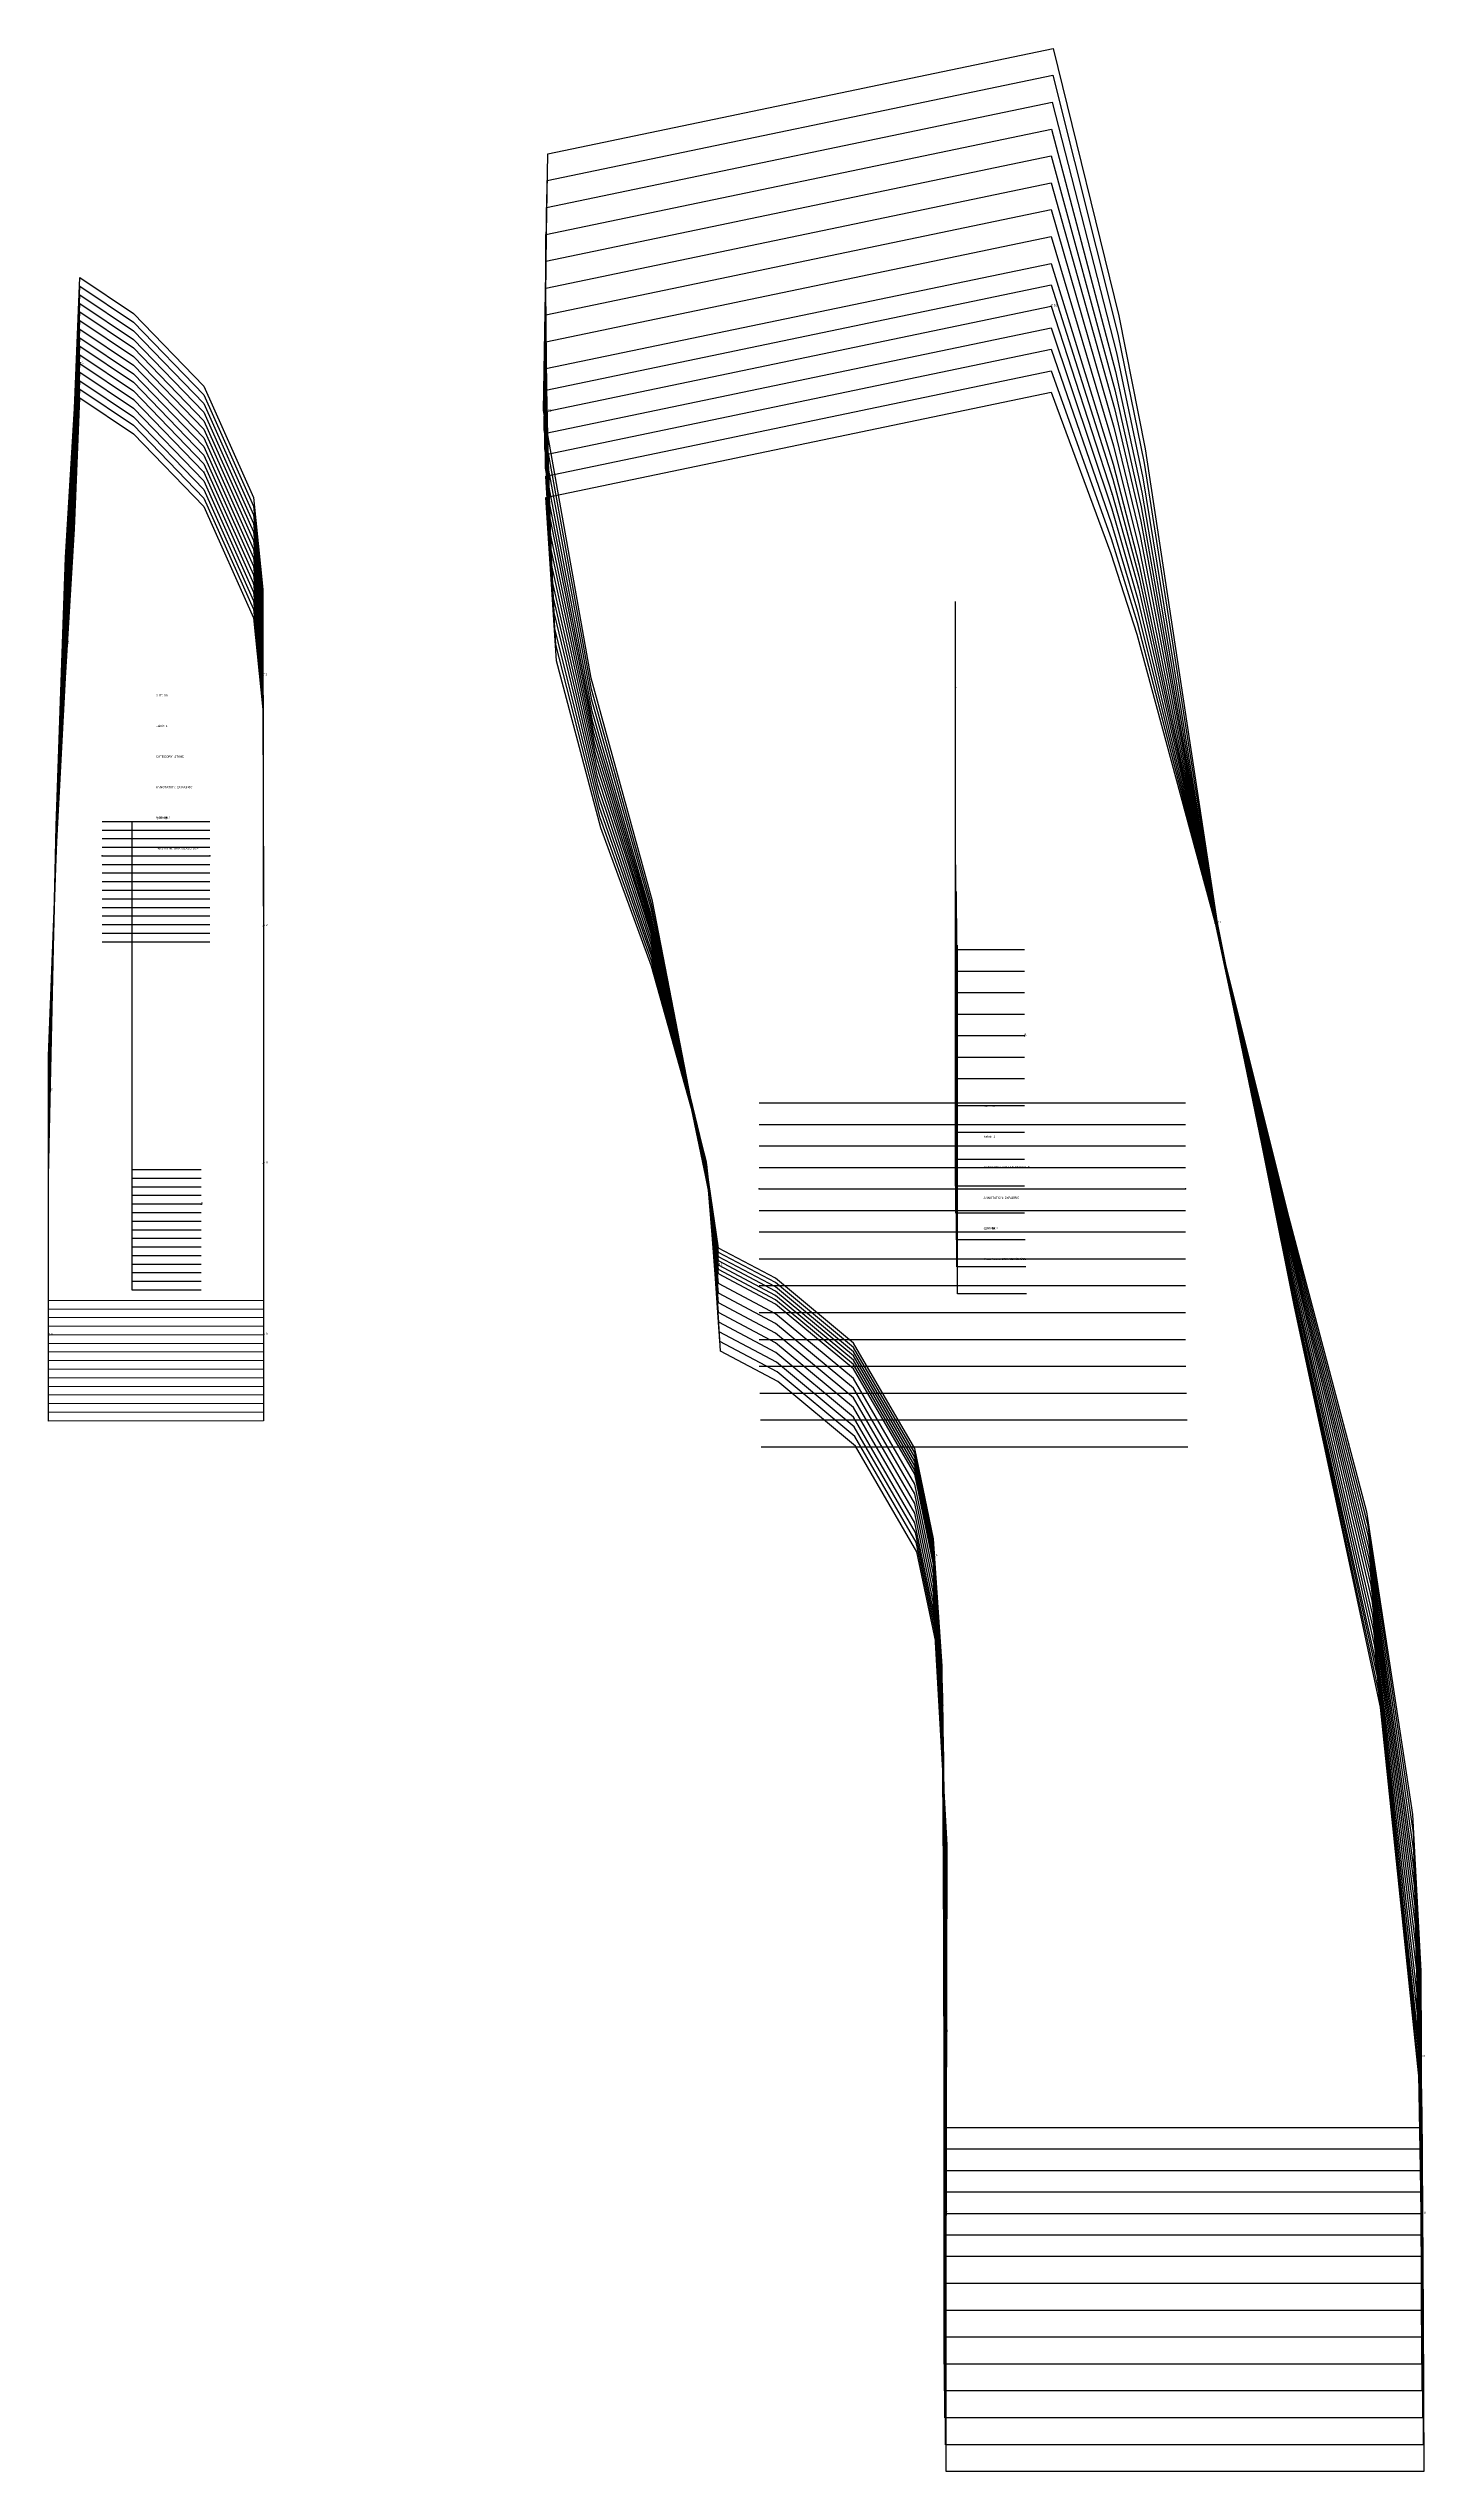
# Model space of a CAD drawing. Extents: x -42 to 1612, y -353 to 609.
# Drawn here: x 367 to 527.2, y -352.7 to -70.9 of the extents above; entities that cross this region are included whole.
import ezdxf

# ---------------------------------------------------------------- set-up
doc = ezdxf.new("R2010")
doc.units = 0

# ---------------------------------------------------------------- blocks, each defined once
blk = doc.blocks.new('GMX732XS17SC4_42')
at = {"layer": '1'}
for points in [[(368.9909, -144.0511), (370.0476, -126.7105), (370.6445, -111.4959)], [(370.6445, -111.4959), (376.8903, -115.6843), (385.0793, -124.1451), (390.8781, -137.0864), (391.9576, -147.7595)], [(367.0174, -216.5173), (367.0123, -188.0413), (367.9902, -163.1392), (368.9909, -144.0511)], [(391.9576, -147.7595), (392.0211, -168.9278), (392.0186, -196.5376), (392.016, -216.4766)], [(392.016, -216.4766), (367.0174, -216.5173)]]:
    blk.add_lwpolyline(points, dxfattribs=at)
at = {"layer": '5'}
blk.add_line((373.2683, -160.7592), (385.7702, -160.7592), dxfattribs=at)
at = {"layer": '6'}
blk.add_line((392.016, -216.4766), (367.0174, -216.5173), dxfattribs=at)
at = {"layer": '7'}
blk.add_line((373.2683, -160.7592), (385.7702, -160.7592), dxfattribs=at)
at = {"layer": '8'}
blk.add_lwpolyline([(384.7694, -201.29), (376.7582, -201.29), (376.7582, -160.7592)], dxfattribs=at)
at = {"layer": '1'}
for s, p in [('SIZE: 42', (379.5167, -160.4493)), ('Piece Name: GMX732XS17SC4', (379.5167, -164.0053))]:
    blk.add_text(s, height=0.25, dxfattribs=at).set_placement(p)
blk = doc.blocks.new('GMX732XS17SC4_44')
at = {"layer": '1'}
for points in [[(368.9909, -143.0503), (370.0476, -125.7123), (370.6445, -110.4977)], [(370.6445, -110.4977), (376.8903, -114.6861), (385.0793, -123.1469), (390.8781, -136.0882), (391.9576, -146.7612)], [(367.0174, -217.518), (367.0123, -189.0421), (367.9851, -163.0071), (368.9909, -143.0503)], [(391.9576, -146.7612), (392.0211, -169.9286), (392.0186, -197.5384), (392.016, -217.4774)], [(392.016, -217.4774), (367.0174, -217.518)]]:
    blk.add_lwpolyline(points, dxfattribs=at)
at = {"layer": '5'}
blk.add_line((373.2683, -161.76), (385.7702, -161.76), dxfattribs=at)
at = {"layer": '6'}
blk.add_line((392.016, -217.4774), (367.0174, -217.518), dxfattribs=at)
at = {"layer": '7'}
blk.add_line((373.2683, -161.76), (385.7702, -161.76), dxfattribs=at)
at = {"layer": '8'}
blk.add_lwpolyline([(384.7694, -202.2907), (376.7582, -202.2907), (376.7582, -161.76)], dxfattribs=at)
at = {"layer": '1'}
for s, p in [('SIZE: 44', (379.5167, -160.4519)), ('Piece Name: GMX732XS17SC4', (379.5167, -164.0078))]:
    blk.add_text(s, height=0.25, dxfattribs=at).set_placement(p)
blk = doc.blocks.new('GMX732XS17SC4_46')
at = {"layer": '1'}
for points in [[(368.9909, -142.0521), (370.0476, -124.7141), (370.6445, -109.4995)], [(370.6445, -109.4995), (376.8903, -113.6879), (385.0793, -122.1487), (390.8781, -135.0899), (391.9576, -145.763)], [(367.0174, -218.5188), (367.0123, -190.0428), (367.9775, -162.875), (368.9909, -142.0521)], [(391.9576, -145.763), (392.0211, -170.9294), (392.0186, -198.5392), (392.016, -218.4782)], [(392.016, -218.4782), (367.0174, -218.5188)]]:
    blk.add_lwpolyline(points, dxfattribs=at)
at = {"layer": '5'}
blk.add_line((373.2683, -162.7607), (385.7702, -162.7607), dxfattribs=at)
at = {"layer": '6'}
blk.add_line((392.016, -218.4782), (367.0174, -218.5188), dxfattribs=at)
at = {"layer": '7'}
blk.add_line((373.2683, -162.7607), (385.7702, -162.7607), dxfattribs=at)
at = {"layer": '8'}
blk.add_lwpolyline([(384.7694, -203.289), (376.7582, -203.289), (376.7582, -162.7607)], dxfattribs=at)
at = {"layer": '1'}
for s, p in [('SIZE: 46', (379.5167, -160.4519)), ('Piece Name: GMX732XS17SC4', (379.5167, -164.0078))]:
    blk.add_text(s, height=0.25, dxfattribs=at).set_placement(p)
blk = doc.blocks.new('GMX732XS17SC4_48')
at = {"layer": '1'}
for points in [[(368.9909, -141.0513), (370.0476, -123.7133), (370.6445, -108.4987)], [(370.6445, -108.4987), (376.8903, -112.6872), (385.0793, -121.1479), (390.8781, -134.0892), (391.9576, -144.7623)], [(367.0174, -219.517), (367.0123, -191.0411), (367.9724, -162.7429), (368.9909, -141.0513)], [(391.9576, -144.7623), (392.0211, -171.9276), (392.0186, -199.5374), (392.016, -219.4764)], [(392.016, -219.4764), (367.0174, -219.517)]]:
    blk.add_lwpolyline(points, dxfattribs=at)
at = {"layer": '5'}
blk.add_line((373.2683, -163.7589), (385.7702, -163.7589), dxfattribs=at)
at = {"layer": '6'}
blk.add_line((392.016, -219.4764), (367.0174, -219.517), dxfattribs=at)
at = {"layer": '7'}
blk.add_line((373.2683, -163.7589), (385.7702, -163.7589), dxfattribs=at)
at = {"layer": '8'}
blk.add_lwpolyline([(384.7694, -204.2897), (376.7582, -204.2897), (376.7582, -163.7589)], dxfattribs=at)
at = {"layer": '1'}
for s, p in [('SIZE: 48', (379.5167, -160.4519)), ('Piece Name: GMX732XS17SC4', (379.5167, -164.0078))]:
    blk.add_text(s, height=0.25, dxfattribs=at).set_placement(p)
blk = doc.blocks.new('GMX732XS17SC4_50')
at = {"layer": '1'}
for points in [[(368.9909, -140.0531), (370.0476, -122.7151), (370.6445, -107.5005)], [(370.6445, -107.5005), (376.8903, -111.6889), (385.0793, -120.1497), (390.8781, -133.091), (391.9576, -143.7641)], [(367.0174, -220.5178), (367.0123, -192.0418), (367.9673, -162.6109), (368.9909, -140.0531)], [(391.9576, -143.7641), (392.0211, -172.9283), (392.0186, -200.5381), (392.016, -220.4771)], [(392.016, -220.4771), (367.0174, -220.5178)]]:
    blk.add_lwpolyline(points, dxfattribs=at)
at = {"layer": '2'}
for p in [(370.6445, -107.5005), (370.6445, -107.5005), (368.9909, -140.0531), (368.9909, -140.0531), (391.9576, -143.7641), (391.9576, -143.7641), (373.2683, -164.7597), (376.7582, -164.7597), (385.7702, -164.7597), (392.0211, -172.9283), (376.7582, -205.2905), (384.7694, -205.2905), (367.0174, -220.5178), (392.016, -220.4771), (392.016, -220.4771)]:
    blk.add_point(p, dxfattribs=at)
at = {"layer": '3'}
for p in [(376.8903, -111.6889), (385.0793, -120.1497), (370.0476, -122.7151), (390.8781, -133.091), (367.9673, -162.6109), (367.0123, -192.0418), (392.0186, -200.5381)]:
    blk.add_point(p, dxfattribs=at)
at = {"layer": '4'}
for p in [(368.9909, -140.0531, -3.998), (368.9909, -140.0531, -3.998), (391.9576, -143.7641, -3.998), (391.9576, -143.7641, -3.998), (392.016, -220.4771, -3.998), (392.016, -220.4771, -3.998)]:
    blk.add_point(p, dxfattribs=at)
at = {"layer": '5'}
blk.add_line((373.2683, -164.7597), (385.7702, -164.7597), dxfattribs=at)
at = {"layer": '6'}
blk.add_line((392.016, -220.4771), (367.0174, -220.5178), dxfattribs=at)
at = {"layer": '7'}
blk.add_line((373.2683, -164.7597), (385.7702, -164.7597), dxfattribs=at)
at = {"layer": '8'}
blk.add_lwpolyline([(384.7694, -205.2905), (376.7582, -205.2905), (376.7582, -164.7597)], dxfattribs=at)
at = {"layer": '1'}
for s, p in [('SIZE: 50', (379.5167, -146.2278)), ('Fabric: 1', (379.5167, -149.7839)), ('CATEGORY: STAND', (379.5167, -153.3399)), ('ANNOTATION: 2X FABRIC', (379.5167, -156.8959)), ('Quantity: 2', (379.5167, -160.4519)), ('Piece Name: GMX732XS17SC4', (379.5167, -164.0078))]:
    blk.add_text(s, height=0.25, dxfattribs=at).set_placement(p)
at = {"layer": '2'}
for s, p in [('# 1', (370.6445, -107.5005)), ('# 1', (370.6445, -107.5005)), ('# 1', (368.9909, -140.0531)), ('# 1', (368.9909, -140.0531)), ('# 1', (391.9576, -143.7641)), ('# 1', (391.9576, -143.7641)), ('# 2', (392.0211, -172.9283)), ('# 0', (367.0174, -220.5178)), ('# 0', (392.016, -220.4771)), ('# 0', (392.016, -220.4771))]:
    blk.add_text(s, height=0.25, dxfattribs=at).set_placement(p)
at = {"layer": '3'}
for p in [(367.0123, -192.0418), (392.0186, -200.5381)]:
    blk.add_text('# 0', height=0.25, dxfattribs=at).set_placement(p)
at = {"layer": '8'}
blk.add_text('B', height=0.25, dxfattribs=at).set_placement((384.7694, -205.2905))
blk = doc.blocks.new('GMX732XS17SC4_52')
at = {"layer": '1'}
for points in [[(368.9909, -139.0523), (370.0476, -121.7143), (370.6445, -106.4997)], [(370.6445, -106.4997), (376.8903, -110.6882), (385.0793, -119.1489), (390.8781, -132.0902), (391.9576, -142.7633)], [(367.0174, -221.516), (367.0123, -193.0401), (367.9597, -162.4788), (368.9909, -139.0523)], [(391.9576, -142.7633), (392.0211, -173.9265), (392.0186, -201.5364), (392.016, -221.4753)], [(392.016, -221.4753), (367.0174, -221.516)]]:
    blk.add_lwpolyline(points, dxfattribs=at)
at = {"layer": '5'}
blk.add_line((373.2683, -165.7579), (385.7702, -165.7579), dxfattribs=at)
at = {"layer": '6'}
blk.add_line((392.016, -221.4753), (367.0174, -221.516), dxfattribs=at)
at = {"layer": '7'}
blk.add_line((373.2683, -165.7579), (385.7702, -165.7579), dxfattribs=at)
at = {"layer": '8'}
blk.add_lwpolyline([(384.7694, -206.2887), (376.7582, -206.2887), (376.7582, -165.7579)], dxfattribs=at)
at = {"layer": '1'}
for s, p in [('SIZE: 52', (379.5167, -160.4519)), ('Piece Name: GMX732XS17SC4', (379.5167, -164.0078))]:
    blk.add_text(s, height=0.25, dxfattribs=at).set_placement(p)
blk = doc.blocks.new('GMX732XS17SC4_54')
at = {"layer": '1'}
for points in [[(368.9909, -138.0516), (370.0476, -120.7136), (370.6445, -105.4989)], [(370.6445, -105.4989), (376.8903, -109.6874), (385.0793, -118.1482), (390.8781, -131.0895), (391.9576, -141.7651)], [(367.0174, -222.5142), (367.0123, -194.0383), (367.9546, -162.3467), (368.9909, -138.0516)], [(391.9576, -141.7651), (392.0211, -174.9273), (392.0186, -202.5346), (392.016, -222.4736)], [(392.016, -222.4736), (367.0174, -222.5142)]]:
    blk.add_lwpolyline(points, dxfattribs=at)
at = {"layer": '5'}
blk.add_line((373.2683, -166.7561), (385.7702, -166.7561), dxfattribs=at)
at = {"layer": '6'}
blk.add_line((392.016, -222.4736), (367.0174, -222.5142), dxfattribs=at)
at = {"layer": '7'}
blk.add_line((373.2683, -166.7561), (385.7702, -166.7561), dxfattribs=at)
at = {"layer": '8'}
blk.add_lwpolyline([(384.7694, -207.2869), (376.7582, -207.2869), (376.7582, -166.7561)], dxfattribs=at)
at = {"layer": '1'}
for s, p in [('SIZE: 54', (379.5167, -160.4493)), ('Piece Name: GMX732XS17SC4', (379.5167, -164.0053))]:
    blk.add_text(s, height=0.25, dxfattribs=at).set_placement(p)
blk = doc.blocks.new('GMX732XS17SC4_56')
at = {"layer": '1'}
for points in [[(368.9909, -137.0534), (370.0476, -119.7153), (370.6445, -104.5007)], [(370.6445, -104.5007), (376.8903, -108.6892), (385.0793, -117.1499), (390.8781, -130.0912), (391.9576, -140.7643)], [(367.0174, -223.515), (367.0123, -195.039), (367.947, -162.2146), (368.9909, -137.0534)], [(391.9576, -140.7643), (392.0211, -175.9255), (392.0186, -203.5353), (392.016, -223.4743)], [(392.016, -223.4743), (367.0174, -223.515)]]:
    blk.add_lwpolyline(points, dxfattribs=at)
at = {"layer": '5'}
blk.add_line((373.2683, -167.7569), (385.7702, -167.7569), dxfattribs=at)
at = {"layer": '6'}
blk.add_line((392.016, -223.4743), (367.0174, -223.515), dxfattribs=at)
at = {"layer": '7'}
blk.add_line((373.2683, -167.7569), (385.7702, -167.7569), dxfattribs=at)
at = {"layer": '8'}
blk.add_lwpolyline([(384.7694, -208.2877), (376.7582, -208.2877), (376.7582, -167.7569)], dxfattribs=at)
at = {"layer": '1'}
for s, p in [('SIZE: 56', (379.5167, -160.4519)), ('Piece Name: GMX732XS17SC4', (379.5167, -164.0078))]:
    blk.add_text(s, height=0.25, dxfattribs=at).set_placement(p)
blk = doc.blocks.new('GMX732XS17SC4_58')
at = {"layer": '1'}
for points in [[(368.9909, -136.0552), (370.0476, -118.7171), (370.6445, -103.5025)], [(370.6445, -103.5025), (376.8903, -107.691), (385.0793, -116.1517), (390.8781, -129.093), (391.9576, -139.7661)], [(367.0174, -224.5157), (367.0123, -196.0398), (367.9419, -162.0851), (368.9909, -136.0552)], [(391.9576, -139.7661), (392.0211, -176.9263), (392.0186, -204.5361), (392.016, -224.4751)], [(392.016, -224.4751), (367.0174, -224.5157)]]:
    blk.add_lwpolyline(points, dxfattribs=at)
at = {"layer": '5'}
blk.add_line((373.2683, -168.7577), (385.7702, -168.7577), dxfattribs=at)
at = {"layer": '6'}
blk.add_line((392.016, -224.4751), (367.0174, -224.5157), dxfattribs=at)
at = {"layer": '7'}
blk.add_line((373.2683, -168.7577), (385.7702, -168.7577), dxfattribs=at)
at = {"layer": '8'}
blk.add_lwpolyline([(384.7694, -209.2884), (376.7582, -209.2884), (376.7582, -168.7577)], dxfattribs=at)
at = {"layer": '1'}
for s, p in [('SIZE: 58', (379.5167, -160.4519)), ('Piece Name: GMX732XS17SC4', (379.5167, -164.0078))]:
    blk.add_text(s, height=0.25, dxfattribs=at).set_placement(p)
blk = doc.blocks.new('GMX732XS17SC4_60')
at = {"layer": '1'}
for points in [[(368.9909, -135.0544), (370.0476, -117.7164), (370.6445, -102.5018)], [(370.6445, -102.5018), (376.8903, -106.6902), (385.0793, -115.1509), (390.8781, -128.0923), (391.9576, -138.7653)], [(367.0174, -225.5139), (367.0123, -197.038), (367.9343, -161.9504), (368.9909, -135.0544)], [(391.9576, -138.7653), (392.0211, -177.9245), (392.0186, -205.5343), (392.016, -225.4733)], [(392.016, -225.4733), (367.0174, -225.5139)]]:
    blk.add_lwpolyline(points, dxfattribs=at)
at = {"layer": '5'}
blk.add_line((373.2683, -169.7559), (385.7702, -169.7559), dxfattribs=at)
at = {"layer": '6'}
blk.add_line((392.016, -225.4733), (367.0174, -225.5139), dxfattribs=at)
at = {"layer": '7'}
blk.add_line((373.2683, -169.7559), (385.7702, -169.7559), dxfattribs=at)
at = {"layer": '8'}
blk.add_lwpolyline([(384.7694, -210.2867), (376.7582, -210.2867), (376.7582, -169.7559)], dxfattribs=at)
at = {"layer": '1'}
for s, p in [('SIZE: 60', (379.5167, -160.4519)), ('Piece Name: GMX732XS17SC4', (379.5167, -164.0078))]:
    blk.add_text(s, height=0.25, dxfattribs=at).set_placement(p)
blk = doc.blocks.new('GMX732XS17SC4_62')
at = {"layer": '1'}
for points in [[(368.9909, -134.0562), (370.0476, -116.7181), (370.6445, -101.5035)], [(370.6445, -101.5035), (376.8903, -105.692), (385.0793, -114.1527), (390.8781, -127.094), (391.9576, -137.7671)], [(367.0174, -226.5147), (367.0123, -198.0388), (367.9292, -161.8209), (368.9909, -134.0562)], [(391.9576, -137.7671), (392.0211, -178.9253), (392.0186, -206.5351), (392.016, -226.4741)], [(392.016, -226.4741), (367.0174, -226.5147)]]:
    blk.add_lwpolyline(points, dxfattribs=at)
at = {"layer": '5'}
blk.add_line((373.2683, -170.7566), (385.7702, -170.7566), dxfattribs=at)
at = {"layer": '6'}
blk.add_line((392.016, -226.4741), (367.0174, -226.5147), dxfattribs=at)
at = {"layer": '7'}
blk.add_line((373.2683, -170.7566), (385.7702, -170.7566), dxfattribs=at)
at = {"layer": '8'}
blk.add_lwpolyline([(384.7694, -211.2874), (376.7582, -211.2874), (376.7582, -170.7566)], dxfattribs=at)
at = {"layer": '1'}
for s, p in [('SIZE: 62', (379.5167, -160.4519)), ('Piece Name: GMX732XS17SC4', (379.5167, -164.0078))]:
    blk.add_text(s, height=0.25, dxfattribs=at).set_placement(p)
blk = doc.blocks.new('GMX732XS17SC4_64')
at = {"layer": '1'}
for points in [[(368.9909, -133.0554), (370.0476, -115.7174), (370.6445, -100.5028)], [(370.6445, -100.5028), (376.8903, -104.6912), (385.0793, -113.152), (390.8781, -126.0933), (391.9576, -136.7663)], [(367.0174, -227.5129), (367.0123, -199.037), (367.9216, -161.6888), (368.9909, -133.0554)], [(391.9576, -136.7663), (392.0211, -179.9235), (392.0186, -207.5333), (392.016, -227.4723)], [(392.016, -227.4723), (367.0174, -227.5129)]]:
    blk.add_lwpolyline(points, dxfattribs=at)
at = {"layer": '5'}
blk.add_line((373.2683, -171.7549), (385.7702, -171.7549), dxfattribs=at)
at = {"layer": '6'}
blk.add_line((392.016, -227.4723), (367.0174, -227.5129), dxfattribs=at)
at = {"layer": '7'}
blk.add_line((373.2683, -171.7549), (385.7702, -171.7549), dxfattribs=at)
at = {"layer": '8'}
blk.add_lwpolyline([(384.7694, -212.2856), (376.7582, -212.2856), (376.7582, -171.7549)], dxfattribs=at)
at = {"layer": '1'}
for s, p in [('SIZE: 64', (379.5167, -160.4519)), ('Piece Name: GMX732XS17SC4', (379.5167, -164.0078))]:
    blk.add_text(s, height=0.25, dxfattribs=at).set_placement(p)
blk = doc.blocks.new('GMX732XS17SC4_66')
at = {"layer": '1'}
for points in [[(368.9909, -132.0572), (370.0476, -114.7192), (370.6445, -99.5045)], [(370.6445, -99.5045), (376.8903, -103.693), (385.0793, -112.1538), (390.8781, -125.0951), (391.9576, -135.7681)], [(367.0174, -228.5137), (367.0123, -200.0352), (367.9165, -161.5567), (368.9909, -132.0572)], [(391.9576, -135.7681), (392.0211, -180.9243), (392.0186, -208.534), (392.016, -228.4731)], [(392.016, -228.4731), (367.0174, -228.5137)]]:
    blk.add_lwpolyline(points, dxfattribs=at)
at = {"layer": '5'}
blk.add_line((373.2683, -172.7556), (385.7702, -172.7556), dxfattribs=at)
at = {"layer": '6'}
blk.add_line((392.016, -228.4731), (367.0174, -228.5137), dxfattribs=at)
at = {"layer": '7'}
blk.add_line((373.2683, -172.7556), (385.7702, -172.7556), dxfattribs=at)
at = {"layer": '8'}
blk.add_lwpolyline([(384.7694, -213.2839), (376.7582, -213.2839), (376.7582, -172.7556)], dxfattribs=at)
at = {"layer": '1'}
for s, p in [('SIZE: 66', (379.5167, -160.4519)), ('Piece Name: GMX732XS17SC4', (379.5167, -164.0078))]:
    blk.add_text(s, height=0.25, dxfattribs=at).set_placement(p)
blk = doc.blocks.new('GMX732XS17SC4_68')
at = {"layer": '1'}
for points in [[(368.9909, -131.0564), (370.0476, -113.7184), (370.6445, -98.5038)], [(370.6445, -98.5038), (376.8903, -102.6923), (385.0793, -111.153), (390.8781, -124.0943), (391.9576, -134.7674)], [(367.0174, -229.5119), (367.0123, -201.036), (367.9089, -161.4247), (368.9909, -131.0564)], [(391.9576, -134.7674), (392.0211, -181.9225), (392.0186, -209.5323), (392.016, -229.4713)], [(392.016, -229.4713), (367.0174, -229.5119)]]:
    blk.add_lwpolyline(points, dxfattribs=at)
at = {"layer": '5'}
blk.add_line((373.2683, -173.7538), (385.7702, -173.7538), dxfattribs=at)
at = {"layer": '6'}
blk.add_line((392.016, -229.4713), (367.0174, -229.5119), dxfattribs=at)
at = {"layer": '7'}
blk.add_line((373.2683, -173.7538), (385.7702, -173.7538), dxfattribs=at)
at = {"layer": '8'}
blk.add_lwpolyline([(384.7694, -214.2846), (376.7582, -214.2846), (376.7582, -173.7538)], dxfattribs=at)
at = {"layer": '1'}
for s, p in [('SIZE: 68', (379.5167, -160.4519)), ('Piece Name: GMX732XS17SC4', (379.5167, -164.0078))]:
    blk.add_text(s, height=0.25, dxfattribs=at).set_placement(p)
blk = doc.blocks.new('GMX732XS17SC4_70')
at = {"layer": '1'}
for points in [[(368.9909, -130.0557), (370.0476, -112.7176), (370.6445, -97.503)], [(370.6445, -97.503), (376.8903, -101.694), (385.0793, -110.1522), (390.8781, -123.0961), (391.9576, -133.7692)], [(367.0174, -230.5101), (367.0123, -202.0342), (367.9038, -161.2926), (368.9909, -130.0557)], [(391.9576, -133.7692), (392.0211, -182.9232), (392.0186, -210.5305), (392.016, -230.4695)], [(392.016, -230.4695), (367.0174, -230.5101)]]:
    blk.add_lwpolyline(points, dxfattribs=at)
at = {"layer": '5'}
blk.add_line((373.2683, -174.7521), (385.7702, -174.7521), dxfattribs=at)
at = {"layer": '6'}
blk.add_line((392.016, -230.4695), (367.0174, -230.5101), dxfattribs=at)
at = {"layer": '7'}
blk.add_line((373.2683, -174.7521), (385.7702, -174.7521), dxfattribs=at)
at = {"layer": '8'}
blk.add_lwpolyline([(384.7694, -215.2854), (376.7582, -215.2854), (376.7582, -174.7521)], dxfattribs=at)
at = {"layer": '1'}
for s, p in [('SIZE: 70', (379.5167, -160.4493)), ('Piece Name: GMX732XS17SC4', (379.5167, -164.0053))]:
    blk.add_text(s, height=0.25, dxfattribs=at).set_placement(p)
blk = doc.blocks.new('GMX732XS17SC5_42')
at = {"layer": '1'}
for points in [[(424.8582, -123.091), (483.6669, -110.8431)], [(483.6669, -110.8431), (490.601, -129.5883), (493.6135, -138.9812), (502.7346, -172.5956), (511.1268, -206.149), (520.3546, -241.0715), (525.6988, -276.2657), (526.6716, -294.4978), (526.7554, -312.7071)], [(444.9522, -210.3883), (443.4205, -199.7964), (437.162, -177.6019), (431.2717, -161.5263), (426.1282, -142.0648), (424.8582, -123.091)], [(469.9813, -244.2007), (467.7792, -233.7029), (460.6443, -221.4398), (451.607, -213.8909), (444.9522, -210.3883)], [(471.2081, -312.7071), (471.2005, -291.5539), (470.9592, -259.0318), (469.9813, -244.2007)], [(526.7554, -312.7071), (471.2081, -312.7071)]]:
    blk.add_lwpolyline(points, dxfattribs=at)
at = {"layer": '5'}
blk.add_line((449.674, -193.5125), (499.3005, -193.5125), dxfattribs=at)
at = {"layer": '6'}
blk.add_line((526.7554, -312.7071), (471.2081, -312.7071), dxfattribs=at)
at = {"layer": '7'}
blk.add_line((449.674, -193.5125), (499.3005, -193.5125), dxfattribs=at)
at = {"layer": '8'}
blk.add_lwpolyline([(480.5426, -175.7071), (472.5315, -175.7071), (472.5315, -135.1763)], dxfattribs=at)
at = {"layer": '1'}
for s, p in [('SIZE: 42', (475.8055, -208.2191)), ('Piece Name: GMX732XS17SC5', (475.8055, -211.7751))]:
    blk.add_text(s, height=0.25, dxfattribs=at).set_placement(p)
blk = doc.blocks.new('GMX732XS17SC5_44')
at = {"layer": '1'}
for points in [[(424.8582, -120.5916), (483.6669, -108.3438)], [(483.6669, -108.3438), (490.6417, -127.8611), (493.6592, -137.635), (502.7346, -172.5956), (511.1624, -206.845), (520.4359, -242.4913), (525.7521, -278.4018), (526.6716, -296.9972), (526.7554, -315.2064)], [(444.9522, -210.8886), (443.451, -199.9387), (437.1544, -176.972), (431.193, -160.3299), (426.0266, -140.1953), (424.8582, -120.5916)], [(469.9813, -244.7011), (467.7792, -234.2033), (460.6443, -221.9402), (451.607, -214.3913), (444.9522, -210.8886)], [(471.2081, -315.2064), (471.2005, -294.0533), (470.9846, -260.157), (469.9813, -244.7011)], [(526.7554, -315.2064), (471.2081, -315.2064)]]:
    blk.add_lwpolyline(points, dxfattribs=at)
at = {"layer": '5'}
blk.add_line((449.674, -196.0119), (499.3005, -196.0119), dxfattribs=at)
at = {"layer": '6'}
blk.add_line((526.7554, -315.2064), (471.2081, -315.2064), dxfattribs=at)
at = {"layer": '7'}
blk.add_line((449.674, -196.0119), (499.3005, -196.0119), dxfattribs=at)
at = {"layer": '8'}
blk.add_lwpolyline([(480.5426, -178.2064), (472.5315, -178.2064), (472.5315, -137.6757)], dxfattribs=at)
at = {"layer": '1'}
for s, p in [('SIZE: 44', (475.8055, -208.2191)), ('Piece Name: GMX732XS17SC5', (475.8055, -211.7751))]:
    blk.add_text(s, height=0.25, dxfattribs=at).set_placement(p)
blk = doc.blocks.new('GMX732XS17SC5_46')
at = {"layer": '1'}
for points in [[(424.8582, -118.0923), (483.6669, -105.8444)], [(483.6669, -105.8444), (490.6849, -126.1339), (493.7075, -136.2888), (502.7346, -172.5956), (511.1979, -207.5384), (520.5197, -243.9112), (525.8029, -280.538), (526.6716, -299.4965), (526.7554, -317.7058)], [(444.9522, -211.389), (443.479, -200.0835), (437.1468, -176.3446), (431.1143, -159.1336), (425.925, -138.3234), (424.8582, -118.0923)], [(469.9813, -245.2015), (467.7792, -234.7037), (460.6443, -222.4406), (451.607, -214.8917), (444.9522, -211.389)], [(471.2081, -317.7058), (471.2005, -296.5527), (471.01, -261.2848), (469.9813, -245.2015)], [(526.7554, -317.7058), (471.2081, -317.7058)]]:
    blk.add_lwpolyline(points, dxfattribs=at)
at = {"layer": '5'}
blk.add_line((449.674, -198.5112), (499.3005, -198.5112), dxfattribs=at)
at = {"layer": '6'}
blk.add_line((526.7554, -317.7058), (471.2081, -317.7058), dxfattribs=at)
at = {"layer": '7'}
blk.add_line((449.674, -198.5112), (499.3005, -198.5112), dxfattribs=at)
at = {"layer": '8'}
blk.add_lwpolyline([(480.5426, -180.7058), (472.5315, -180.7058), (472.5315, -140.175)], dxfattribs=at)
at = {"layer": '1'}
for s, p in [('SIZE: 46', (475.8055, -208.2191)), ('Piece Name: GMX732XS17SC5', (475.8055, -211.7751))]:
    blk.add_text(s, height=0.25, dxfattribs=at).set_placement(p)
blk = doc.blocks.new('GMX732XS17SC5_48')
at = {"layer": '1'}
for points in [[(424.8582, -115.5929), (483.6669, -103.345)], [(483.6669, -103.345), (490.7281, -124.4067), (493.7532, -134.9426), (502.7346, -172.5956), (511.2335, -208.2343), (520.601, -245.331), (525.8537, -282.6741), (526.6716, -301.9959), (526.7554, -320.2052)], [(444.9522, -211.8894), (443.5095, -200.2257), (437.1391, -175.7173), (431.0355, -157.9373), (425.8234, -136.4539), (424.8582, -115.5929)], [(469.9813, -245.7019), (467.7792, -235.2041), (460.6443, -222.9409), (451.607, -215.3921), (444.9522, -211.8894)], [(471.2081, -320.2052), (471.2005, -299.052), (471.0354, -262.4125), (469.9813, -245.7019)], [(526.7554, -320.2052), (471.2081, -320.2052)]]:
    blk.add_lwpolyline(points, dxfattribs=at)
at = {"layer": '5'}
blk.add_line((449.674, -201.0106), (499.3005, -201.0106), dxfattribs=at)
at = {"layer": '6'}
blk.add_line((526.7554, -320.2052), (471.2081, -320.2052), dxfattribs=at)
at = {"layer": '7'}
blk.add_line((449.674, -201.0106), (499.3005, -201.0106), dxfattribs=at)
at = {"layer": '8'}
blk.add_lwpolyline([(480.5426, -183.2052), (472.5315, -183.2052), (472.5315, -142.6744)], dxfattribs=at)
at = {"layer": '1'}
for s, p in [('SIZE: 48', (475.8055, -208.2191)), ('Piece Name: GMX732XS17SC5', (475.8055, -211.7751))]:
    blk.add_text(s, height=0.25, dxfattribs=at).set_placement(p)
blk = doc.blocks.new('GMX732XS17SC5_50')
at = {"layer": '1'}
for points in [[(424.8582, -113.0935), (483.6669, -100.8457)], [(483.6669, -100.8457), (490.7712, -122.677), (493.8014, -133.5939), (502.7346, -172.5956), (511.2716, -208.9277), (520.6848, -246.7509), (525.9071, -284.8077), (526.6716, -304.4953), (526.7554, -322.7045)], [(444.9522, -212.3898), (443.5399, -200.368), (437.1315, -175.0873), (430.9568, -156.7384), (425.7244, -134.582), (424.8582, -113.0935)], [(469.9813, -246.2022), (467.7792, -235.7044), (460.6443, -223.4413), (451.607, -215.8924), (444.9522, -212.3898)], [(471.2081, -322.7045), (471.2005, -301.5514), (471.0608, -263.5378), (469.9813, -246.2022)], [(526.7554, -322.7045), (471.2081, -322.7045)]]:
    blk.add_lwpolyline(points, dxfattribs=at)
at = {"layer": '2'}
for p in [(483.6669, -100.8457), (483.6669, -100.8457), (424.8582, -113.0935), (424.8582, -113.0935), (472.5315, -145.1738), (472.5315, -185.7045), (480.5426, -185.7045), (449.674, -203.5099), (499.3005, -203.5099), (444.9522, -212.3898), (444.9522, -212.3898), (469.9813, -246.2022), (469.9813, -246.2022), (526.6716, -304.4953), (471.2081, -322.7045), (526.7554, -322.7045), (526.7554, -322.7045)]:
    blk.add_point(p, dxfattribs=at)
at = {"layer": '3'}
for p in [(490.7712, -122.677), (425.7244, -134.582), (493.8014, -133.5939), (430.9568, -156.7384), (502.7346, -172.5956), (437.1315, -175.0873), (443.5399, -200.368), (511.2716, -208.9277), (451.607, -215.8924), (460.6443, -223.4413), (467.7792, -235.7044), (520.6848, -246.7509), (471.0608, -263.5378), (525.9071, -284.8077), (471.2005, -301.5514)]:
    blk.add_point(p, dxfattribs=at)
at = {"layer": '4'}
for p in [(469.9813, -246.2022, -3.998), (469.9813, -246.2022, -3.998), (471.2081, -322.7045, -3.998)]:
    blk.add_point(p, dxfattribs=at)
at = {"layer": '5'}
blk.add_line((449.674, -203.5099), (499.3005, -203.5099), dxfattribs=at)
at = {"layer": '6'}
blk.add_line((526.7554, -322.7045), (471.2081, -322.7045), dxfattribs=at)
at = {"layer": '7'}
blk.add_line((449.674, -203.5099), (499.3005, -203.5099), dxfattribs=at)
at = {"layer": '8'}
blk.add_lwpolyline([(480.5426, -185.7045), (472.5315, -185.7045), (472.5315, -145.1738)], dxfattribs=at)
at = {"layer": '1'}
for s, p in [('SIZE: 50', (475.8055, -193.9951)), ('Fabric: 1', (475.8055, -197.5511)), ('CATEGORY: COLLAR STAND UP', (475.8055, -201.1071)), ('ANNOTATION: 2XFABRIC', (475.8055, -204.6631)), ('Quantity: 2', (475.8055, -208.2191)), ('Piece Name: GMX732XS17SC5', (475.8055, -211.7751))]:
    blk.add_text(s, height=0.25, dxfattribs=at).set_placement(p)
at = {"layer": '2'}
for s, p in [('# 52', (483.6669, -100.8457)), ('# 52', (483.6669, -100.8457)), ('# 52', (424.8582, -113.0935)), ('# 52', (424.8582, -113.0935)), ('# 1', (444.9522, -212.3898)), ('# 1', (444.9522, -212.3898)), ('# 1', (469.9813, -246.2022)), ('# 1', (469.9813, -246.2022)), ('# 0', (526.6716, -304.4953)), ('# 0', (471.2081, -322.7045)), ('# 0', (526.7554, -322.7045)), ('# 0', (526.7554, -322.7045))]:
    blk.add_text(s, height=0.25, dxfattribs=at).set_placement(p)
at = {"layer": '3'}
for s, p in [('# 51', (502.7346, -172.5956)), ('# 0', (471.2005, -301.5514))]:
    blk.add_text(s, height=0.25, dxfattribs=at).set_placement(p)
at = {"layer": '8'}
blk.add_text('B', height=0.25, dxfattribs=at).set_placement((480.5426, -185.7045))
blk = doc.blocks.new('GMX732XS17SC5_52')
at = {"layer": '1'}
for points in [[(424.8582, -110.5942), (483.6669, -98.3463)], [(483.6669, -98.3463), (490.8119, -120.9498), (493.8472, -132.2477), (502.7346, -172.5956), (511.3071, -209.6237), (520.7661, -248.1733), (525.9579, -286.9439), (526.6716, -306.9946), (526.7554, -325.2039)], [(444.9522, -212.8902), (443.5679, -200.5127), (437.1214, -174.4599), (430.8755, -155.542), (425.6228, -132.7125), (424.8582, -110.5942)], [(469.9813, -246.7026), (467.7792, -236.2048), (460.6443, -223.9417), (451.607, -216.3928), (444.9522, -212.8902)], [(471.2081, -325.2039), (471.2005, -304.0507), (471.0837, -264.6655), (469.9813, -246.7026)], [(526.7554, -325.2039), (471.2081, -325.2039)]]:
    blk.add_lwpolyline(points, dxfattribs=at)
at = {"layer": '5'}
blk.add_line((449.674, -206.0093), (499.3005, -206.0093), dxfattribs=at)
at = {"layer": '6'}
blk.add_line((526.7554, -325.2039), (471.2081, -325.2039), dxfattribs=at)
at = {"layer": '7'}
blk.add_line((449.674, -206.0093), (499.3005, -206.0093), dxfattribs=at)
at = {"layer": '8'}
blk.add_lwpolyline([(480.5426, -188.2039), (472.5315, -188.2039), (472.5315, -147.6731)], dxfattribs=at)
at = {"layer": '1'}
for s, p in [('SIZE: 52', (475.8055, -208.2191)), ('Piece Name: GMX732XS17SC5', (475.8055, -211.7751))]:
    blk.add_text(s, height=0.25, dxfattribs=at).set_placement(p)
blk = doc.blocks.new('GMX732XS17SC5_54')
at = {"layer": '1'}
for points in [[(424.8582, -108.0948), (483.6669, -95.847)], [(483.6669, -95.847), (490.8551, -119.2226), (493.8929, -130.9015), (502.7346, -172.5956), (511.3427, -210.3197), (520.8474, -249.5932), (526.0086, -289.08), (526.6716, -309.494), (526.7554, -327.7032)], [(444.9522, -213.3905), (443.5983, -200.655), (437.1137, -173.8326), (430.7967, -154.3457), (425.5212, -130.8431), (424.8582, -108.0948)], [(469.9813, -247.203), (467.7792, -236.7052), (460.6443, -224.4421), (451.607, -216.8932), (444.9522, -213.3905)], [(471.2081, -327.7032), (471.2005, -306.5501), (471.1091, -265.7933), (469.9813, -247.203)], [(526.7554, -327.7032), (471.2081, -327.7032)]]:
    blk.add_lwpolyline(points, dxfattribs=at)
at = {"layer": '5'}
blk.add_line((449.674, -208.5086), (499.3005, -208.5086), dxfattribs=at)
at = {"layer": '6'}
blk.add_line((526.7554, -327.7032), (471.2081, -327.7032), dxfattribs=at)
at = {"layer": '7'}
blk.add_line((449.674, -208.5086), (499.3005, -208.5086), dxfattribs=at)
at = {"layer": '8'}
blk.add_lwpolyline([(480.5426, -190.7033), (472.5315, -190.7033), (472.5315, -150.1725)], dxfattribs=at)
at = {"layer": '1'}
for s, p in [('SIZE: 54', (475.8055, -208.2191)), ('Piece Name: GMX732XS17SC5', (475.8055, -211.7751))]:
    blk.add_text(s, height=0.25, dxfattribs=at).set_placement(p)
blk = doc.blocks.new('GMX732XS17SC5_56')
at = {"layer": '1'}
for points in [[(424.8582, -104.9706), (483.6669, -92.7228)], [(483.6669, -92.7228), (490.9084, -117.061), (493.9513, -129.2175), (502.7346, -172.5905), (511.3859, -211.1833), (520.9515, -251.3661), (526.0721, -291.7495), (526.6716, -312.6182), (526.7554, -330.8274)], [(444.9522, -214.5158), (443.639, -201.2747), (437.101, -173.3601), (430.685, -153.0655), (425.3789, -128.6079), (424.8582, -104.9706)], [(469.9813, -248.3282), (467.7792, -237.8304), (460.6443, -225.5673), (451.607, -218.0184), (444.9522, -214.5158)], [(471.2081, -330.8274), (471.2005, -309.6743), (471.1345, -267.5459), (469.9813, -248.3282)], [(526.7554, -330.8274), (471.2081, -330.8274)]]:
    blk.add_lwpolyline(points, dxfattribs=at)
at = {"layer": '5'}
blk.add_line((449.674, -211.6328), (499.3005, -211.6328), dxfattribs=at)
at = {"layer": '6'}
blk.add_line((526.7554, -330.8274), (471.2081, -330.8274), dxfattribs=at)
at = {"layer": '7'}
blk.add_line((449.674, -211.6328), (499.3005, -211.6328), dxfattribs=at)
at = {"layer": '8'}
blk.add_lwpolyline([(480.5426, -193.8275), (472.5315, -193.8275), (472.5315, -153.2967)], dxfattribs=at)
at = {"layer": '1'}
for s, p in [('SIZE: 56', (475.8055, -208.2191)), ('Piece Name: GMX732XS17SC5', (475.8055, -211.7751))]:
    blk.add_text(s, height=0.25, dxfattribs=at).set_placement(p)
blk = doc.blocks.new('GMX732XS17SC5_58')
at = {"layer": '1'}
for points in [[(424.8582, -101.8464), (483.6669, -89.5986)], [(483.6669, -89.5986), (490.9592, -114.902), (494.0097, -127.5335), (502.7346, -172.5854), (511.4316, -212.0494), (521.0557, -253.139), (526.1382, -294.4191), (526.6716, -315.7424), (526.7554, -333.9516)], [(444.9522, -215.641), (443.6822, -201.8945), (437.0909, -172.8852), (430.5732, -151.7879), (425.2342, -126.3752), (424.8582, -101.8464)], [(469.9813, -249.4535), (467.7792, -238.9556), (460.6443, -226.6925), (451.607, -219.1436), (444.9522, -215.641)], [(471.2081, -333.9516), (471.2005, -312.7985), (471.1599, -269.2959), (469.9813, -249.4535)], [(526.7554, -333.9516), (471.2081, -333.9516)]]:
    blk.add_lwpolyline(points, dxfattribs=at)
at = {"layer": '5'}
blk.add_line((449.674, -214.757), (499.3005, -214.757), dxfattribs=at)
at = {"layer": '6'}
blk.add_line((526.7554, -333.9516), (471.2081, -333.9516), dxfattribs=at)
at = {"layer": '7'}
blk.add_line((449.674, -214.757), (499.3005, -214.757), dxfattribs=at)
at = {"layer": '8'}
blk.add_lwpolyline([(480.5426, -196.9517), (472.5315, -196.9517), (472.5315, -156.4209)], dxfattribs=at)
at = {"layer": '1'}
for s, p in [('SIZE: 58', (475.8055, -208.2191)), ('Piece Name: GMX732XS17SC5', (475.8055, -211.7751))]:
    blk.add_text(s, height=0.25, dxfattribs=at).set_placement(p)
blk = doc.blocks.new('GMX732XS17SC5_60')
at = {"layer": '1'}
for points in [[(424.8582, -98.7222), (483.6669, -86.4744)], [(483.6669, -86.4744), (491.0125, -112.7405), (494.0682, -125.8469), (502.7346, -172.5804), (511.4748, -212.913), (521.1572, -254.9119), (526.2017, -297.0861), (526.6716, -318.8666), (526.7554, -337.0758)], [(444.9522, -216.7662), (443.7228, -202.5143), (437.0807, -172.4127), (430.4589, -150.5077), (425.0919, -124.14), (424.8582, -98.7222)], [(469.9813, -250.5787), (467.7792, -240.0809), (460.6443, -227.8177), (451.607, -220.2688), (444.9522, -216.7662)], [(471.2081, -337.0758), (471.2005, -315.9227), (471.1853, -271.0485), (469.9813, -250.5787)], [(526.7554, -337.0758), (471.2081, -337.0758)]]:
    blk.add_lwpolyline(points, dxfattribs=at)
at = {"layer": '5'}
blk.add_line((449.674, -217.8812), (499.3005, -217.8812), dxfattribs=at)
at = {"layer": '6'}
blk.add_line((526.7554, -337.0758), (471.2081, -337.0758), dxfattribs=at)
at = {"layer": '7'}
blk.add_line((449.674, -217.8812), (499.3005, -217.8812), dxfattribs=at)
at = {"layer": '8'}
blk.add_lwpolyline([(480.5426, -200.0759), (472.5315, -200.0759), (472.5315, -159.5451)], dxfattribs=at)
at = {"layer": '1'}
for s, p in [('SIZE: 60', (475.8055, -208.2191)), ('Piece Name: GMX732XS17SC5', (475.8055, -211.7751))]:
    blk.add_text(s, height=0.25, dxfattribs=at).set_placement(p)
blk = doc.blocks.new('GMX732XS17SC5_62')
at = {"layer": '1'}
for points in [[(424.8582, -95.598), (483.6669, -83.3501)], [(483.6669, -83.3501), (491.0659, -110.579), (494.1266, -124.1629), (502.7346, -172.5753), (511.5205, -213.7791), (521.2614, -256.6848), (526.2677, -299.7556), (526.6716, -321.9908), (526.7554, -340.2)], [(444.9522, -217.8914), (443.766, -203.1315), (437.0706, -171.9377), (430.3472, -149.2301), (424.9471, -121.9073), (424.8582, -95.598)], [(469.9813, -251.7039), (467.7792, -241.2061), (460.6443, -228.943), (451.607, -221.3941), (444.9522, -217.8914)], [(471.2081, -340.2), (471.2005, -319.0469), (471.2107, -272.8011), (469.9813, -251.7039)], [(526.7554, -340.2), (471.2081, -340.2)]]:
    blk.add_lwpolyline(points, dxfattribs=at)
at = {"layer": '5'}
blk.add_line((449.674, -221.0055), (499.3005, -221.0055), dxfattribs=at)
at = {"layer": '6'}
blk.add_line((526.7554, -340.2), (471.2081, -340.2), dxfattribs=at)
at = {"layer": '7'}
blk.add_line((449.674, -221.0055), (499.3005, -221.0055), dxfattribs=at)
at = {"layer": '8'}
blk.add_lwpolyline([(480.5426, -203.2001), (472.5315, -203.2001), (472.5315, -162.6693)], dxfattribs=at)
at = {"layer": '1'}
for s, p in [('SIZE: 62', (475.8055, -208.2191)), ('Piece Name: GMX732XS17SC5', (475.8055, -211.7751))]:
    blk.add_text(s, height=0.25, dxfattribs=at).set_placement(p)
blk = doc.blocks.new('GMX732XS17SC5_64')
at = {"layer": '1'}
for points in [[(424.8836, -92.4738), (483.6923, -80.2259)], [(483.6923, -80.2259), (491.1446, -108.4174), (494.2104, -122.4763), (502.76, -172.5702), (511.5891, -214.6428), (521.3909, -258.4577), (526.3566, -302.4251), (526.697, -325.115), (526.7808, -343.3242)], [(444.9776, -219.0166), (443.832, -203.7512), (437.0833, -171.4653), (430.2608, -147.95), (424.8303, -119.6747), (424.8836, -92.4738)], [(470.0067, -252.8291), (467.8046, -242.3313), (460.6697, -230.0682), (451.6324, -222.5193), (444.9776, -219.0166)], [(471.2335, -343.3242), (471.2259, -322.1711), (471.2615, -274.5512), (470.0067, -252.8291)], [(526.7808, -343.3242), (471.2335, -343.3242)]]:
    blk.add_lwpolyline(points, dxfattribs=at)
at = {"layer": '5'}
blk.add_line((449.6994, -224.1297), (499.3259, -224.1297), dxfattribs=at)
at = {"layer": '6'}
blk.add_line((526.7808, -343.3242), (471.2335, -343.3242), dxfattribs=at)
at = {"layer": '7'}
blk.add_line((449.6994, -224.1297), (499.3259, -224.1297), dxfattribs=at)
at = {"layer": '8'}
blk.add_lwpolyline([(480.5681, -206.3243), (472.5569, -206.3243), (472.5569, -165.7935)], dxfattribs=at)
at = {"layer": '1'}
for s, p in [('SIZE: 64', (475.8055, -208.2191)), ('Piece Name: GMX732XS17SC5', (475.8055, -211.7751))]:
    blk.add_text(s, height=0.25, dxfattribs=at).set_placement(p)
blk = doc.blocks.new('GMX732XS17SC5_66')
at = {"layer": '1'}
for points in [[(424.9547, -89.3496), (483.7634, -77.1017)], [(483.7634, -77.1017), (491.2691, -106.2559), (494.3374, -120.7923), (502.8311, -172.5651), (511.7059, -215.5089), (521.5637, -260.2307), (526.4913, -305.0922), (526.7681, -328.2392), (526.8519, -346.4484)], [(445.0487, -220.1419), (443.9463, -204.371), (437.1442, -170.9929), (430.2202, -146.6698), (424.7592, -117.4395), (424.9547, -89.3496)], [(470.0779, -253.9543), (467.8757, -243.4565), (460.7408, -231.1934), (451.7035, -223.6445), (445.0487, -220.1419)], [(471.3047, -346.4484), (471.2971, -325.2953), (471.358, -276.3038), (470.0779, -253.9543)], [(526.8519, -346.4484), (471.3047, -346.4484)]]:
    blk.add_lwpolyline(points, dxfattribs=at)
at = {"layer": '5'}
blk.add_line((449.7706, -227.2539), (499.3971, -227.2539), dxfattribs=at)
at = {"layer": '6'}
blk.add_line((526.8519, -346.4484), (471.3047, -346.4484), dxfattribs=at)
at = {"layer": '7'}
blk.add_line((449.7706, -227.2539), (499.3971, -227.2539), dxfattribs=at)
at = {"layer": '8'}
blk.add_lwpolyline([(480.6392, -209.4484), (472.628, -209.4484), (472.628, -168.9177)], dxfattribs=at)
at = {"layer": '1'}
for s, p in [('SIZE: 66', (475.8055, -208.2191)), ('Piece Name: GMX732XS17SC5', (475.8055, -211.7751))]:
    blk.add_text(s, height=0.25, dxfattribs=at).set_placement(p)
blk = doc.blocks.new('GMX732XS17SC5_68')
at = {"layer": '1'}
for points in [[(425.0284, -86.2254), (483.837, -73.9775)], [(483.837, -73.9775), (491.3961, -104.0943), (494.4695, -119.1057), (502.9048, -172.56), (511.8253, -216.375), (521.7414, -262.0036), (526.6309, -307.7617), (526.8418, -331.3634), (526.9256, -349.5726)], [(445.1223, -221.2671), (444.0606, -204.9907), (437.2052, -170.5179), (430.1795, -145.3922), (424.688, -115.2068), (425.0284, -86.2254)], [(470.1515, -255.0796), (467.9493, -244.5817), (460.8145, -232.3186), (451.7772, -224.7697), (445.1223, -221.2671)], [(471.3783, -349.5726), (471.3707, -328.4195), (471.4571, -278.0564), (470.1515, -255.0796)], [(526.9256, -349.5726), (471.3783, -349.5726)]]:
    blk.add_lwpolyline(points, dxfattribs=at)
at = {"layer": '5'}
blk.add_line((449.8442, -230.3781), (499.4707, -230.3781), dxfattribs=at)
at = {"layer": '6'}
blk.add_line((526.9256, -349.5726), (471.3783, -349.5726), dxfattribs=at)
at = {"layer": '7'}
blk.add_line((449.8442, -230.3781), (499.4707, -230.3781), dxfattribs=at)
at = {"layer": '8'}
blk.add_lwpolyline([(480.7128, -212.5727), (472.7017, -212.5727), (472.7017, -172.0419)], dxfattribs=at)
at = {"layer": '1'}
for s, p in [('SIZE: 68', (475.8055, -208.2191)), ('Piece Name: GMX732XS17SC5', (475.8055, -211.7751))]:
    blk.add_text(s, height=0.25, dxfattribs=at).set_placement(p)
blk = doc.blocks.new('GMX732XS17SC5_70')
at = {"layer": '1'}
for points in [[(425.0995, -83.1012), (483.9081, -70.8534)], [(483.9081, -70.8534), (491.518, -101.9353), (494.599, -117.4217), (502.9759, -172.5549), (511.9396, -217.2386), (521.9142, -263.7765), (526.7656, -310.4312), (526.9129, -334.4876), (526.9967, -352.6968)], [(445.1935, -222.3923), (444.1749, -205.6105), (437.2661, -170.0454), (430.1389, -144.112), (424.6169, -112.9742), (425.0995, -83.1012)], [(470.2226, -256.2048), (468.0204, -245.707), (460.8856, -233.4438), (451.8483, -225.8949), (445.1935, -222.3923)], [(471.4495, -352.6968), (471.4418, -331.5437), (471.5536, -279.809), (470.2226, -256.2048)], [(526.9967, -352.6968), (471.4495, -352.6968)]]:
    blk.add_lwpolyline(points, dxfattribs=at)
at = {"layer": '5'}
blk.add_line((449.9153, -233.5023), (499.5419, -233.5023), dxfattribs=at)
at = {"layer": '6'}
blk.add_line((526.9967, -352.6968), (471.4495, -352.6968), dxfattribs=at)
at = {"layer": '7'}
blk.add_line((449.9153, -233.5023), (499.5419, -233.5023), dxfattribs=at)
at = {"layer": '8'}
blk.add_lwpolyline([(480.784, -215.6969), (472.7728, -215.6969), (472.7728, -175.1661)], dxfattribs=at)
at = {"layer": '1'}
for s, p in [('SIZE: 70', (475.8055, -208.2191)), ('Piece Name: GMX732XS17SC5', (475.8055, -211.7751))]:
    blk.add_text(s, height=0.25, dxfattribs=at).set_placement(p)

msp = doc.modelspace()

# ---------------------------------------------------------------- block references
at = {"layer": '1'}
for name in ['GMX732XS17SC5_70', 'GMX732XS17SC5_68', 'GMX732XS17SC5_66', 'GMX732XS17SC5_64', 'GMX732XS17SC5_62', 'GMX732XS17SC5_60', 'GMX732XS17SC5_58', 'GMX732XS17SC5_56', 'GMX732XS17SC4_70', 'GMX732XS17SC4_68', 'GMX732XS17SC5_54', 'GMX732XS17SC5_52', 'GMX732XS17SC4_66', 'GMX732XS17SC4_64', 'GMX732XS17SC5_50', 'GMX732XS17SC4_62', 'GMX732XS17SC4_60', 'GMX732XS17SC4_58', 'GMX732XS17SC5_48', 'GMX732XS17SC4_56', 'GMX732XS17SC4_54', 'GMX732XS17SC4_52', 'GMX732XS17SC5_46', 'GMX732XS17SC4_50', 'GMX732XS17SC4_48', 'GMX732XS17SC4_46', 'GMX732XS17SC5_44', 'GMX732XS17SC4_44', 'GMX732XS17SC4_42', 'GMX732XS17SC5_42']:
    msp.add_blockref(name, (0, 0), dxfattribs=at)

doc.saveas('drawing.dxf')
